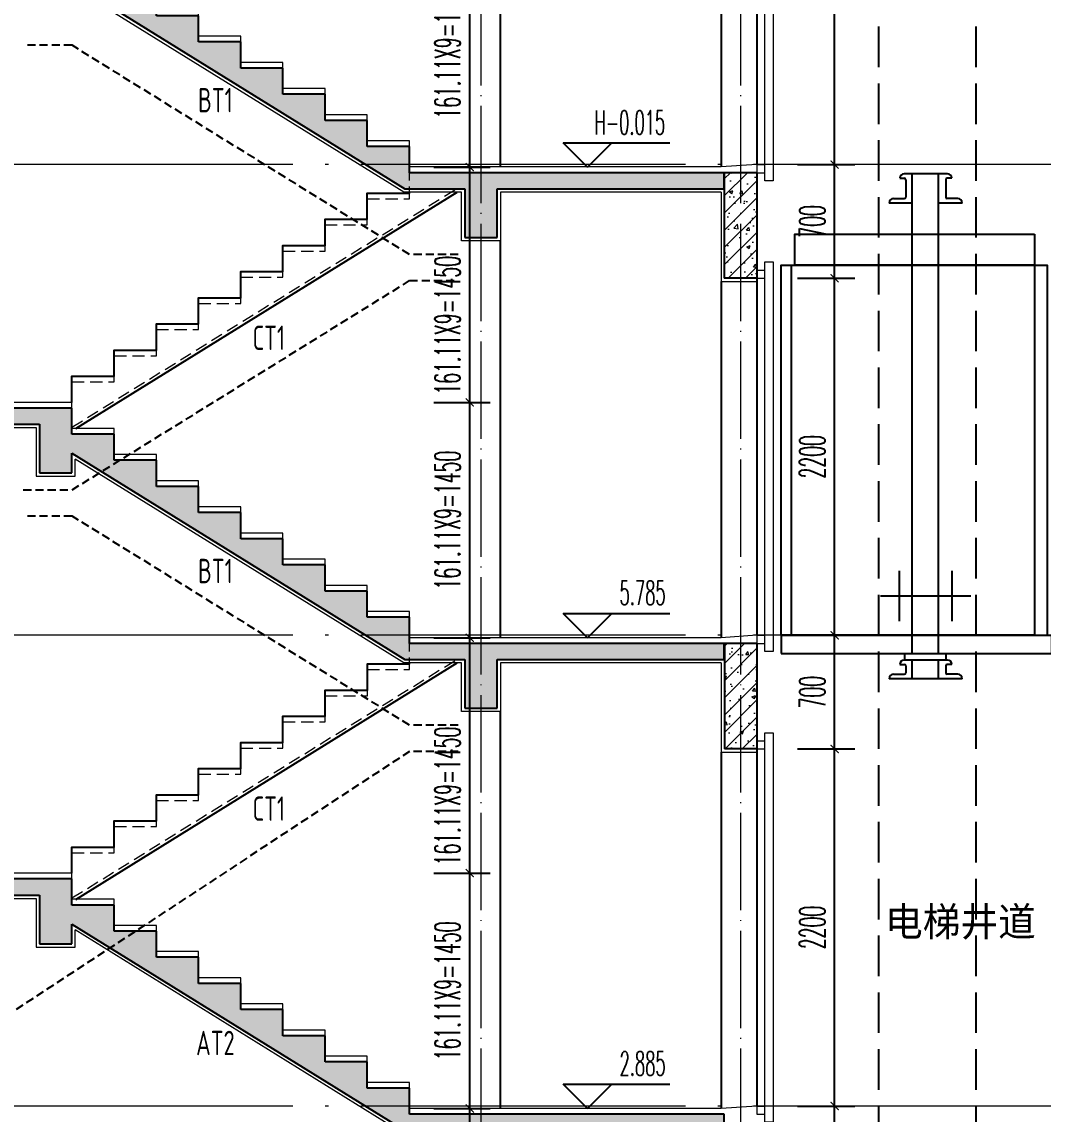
# Model space of a CAD drawing. Extents: x 826826 to 1642106, y -156213 to 399140.
# Drawn here: x 1563931 to 1570225, y 339556 to 346285 of the extents above; entities that cross this region are included whole.
import ezdxf
from ezdxf.enums import TextEntityAlignment as Align

# ---------------------------------------------------------------- set-up
doc = ezdxf.new("R2010")
doc.units = 0
doc.header["$LTSCALE"] = 1000
for name, pattern in [('DASH', [0.35, 0.25, -0.1]), ('DOTE', [2.42, 2, -0.2, 0.02, -0.2]), ('HIDDEN', [0.375, 0.25, -0.125])]:
    doc.linetypes.add(name, pattern=pattern)
doc.layers.get('0').update_dxf_attribs({"linetype": 'CONTINUOUS'})
doc.layers.get('DEFPOINTS').update_dxf_attribs({"linetype": 'CONTINUOUS'})
for name, color, linetype in [('DIM_ELEV', 3, 'CONTINUOUS'), ('PUB_DIM', 3, 'CONTINUOUS'), ('PUB_TEXT', 2, 'CONTINUOUS'), ('TEXT', 2, 'CONTINUOUS'), ('WALL', 5, 'CONTINUOUS'), ('审核', 1, 'CONTINUOUS'), ('尺寸标注', 3, 'CONTINUOUS'), ('看线', 251, 'CONTINUOUS'), ('设备', 253, 'CONTINUOUS')]:
    doc.layers.add(name, color=color, linetype=linetype)
for name, color, linetype, lineweight in [('DOTE', 251, 'DOTE', 9), ('PUB_HATCH', 8, 'CONTINUOUS', 9), ('STAIR', 2, 'CONTINUOUS', 18), ('WINDOW', 144, 'CONTINUOUS', 15), ('内粉刷', 37, 'CONTINUOUS', 9)]:
    doc.layers.add(name, color=color, linetype=linetype, lineweight=lineweight)
doc.styles.add('_TCH_DIM', font='SIMPLEX.shx', dxfattribs={"width": 0.7, "bigfont": 'GBCBIG.shx'})
doc.styles.add('_TCH_DIM_T3', font='SIMPLEX.shx', dxfattribs={"width": 0.494118, "bigfont": 'GBCBIG.shx'})
doc.styles.add('TSSD_REIN', font='tssdeng.shx', dxfattribs={"width": 0.7, "height": 300, "bigfont": 'tssdchn.shx'})
doc.dimstyles.new('_TCH_ARCH&&50', dxfattribs={"dimtxt": 157.5, "dimasz": 50, "dimexe": 125, "dimexo": 150, "dimgap": 58.75, "dimtad": 1, "dimdec": 0, "dimzin": 0, "dimdsep": 46, "dimtxsty": '_TCH_DIM_T3', "dimblk": 'ARCHTICK', "dimcen": 0.09, "dimclrt": 7, "dimazin": 0, "dimtfac": 1, "dimtdec": 0, "dimtix": 1, "dimtmove": 2, "dimatfit": 3, "dimldrblk": 'ARCHTICK', "dimfxl": 0, "dimtolj": 1, "dimtzin": 0, "dimarcsym": 0})
pattern_1 = [(45, (0, 0), (-53.0330086, 53.0330086), []), (50, (0, 0), (215.178055, -18.82564), [22.5, -247.5]), (355, (0, 0), (-41.6254, 225.65764), [18, -198]), (100.4514, (17.93, -1.57), (173.552815, 206.831863), [19.122057, -210.342634]), (46.1842, (0, 60), (320.172315, -49.655704), [33.75, -371.25]), (96.6356, (26.68, 55.86), (280.39881, 292.23536), [28.68309, -315.5139]), (351.1842, (0, 60), (280.39858, 292.23558), [27, -297]), (21, (30, 45), (179.072116, -120.785667), [22.5, -247.5]), (326, (30, 45), (72.9946, 217.545014), [18, -198]), (71.4514, (44.92, 34.93), (252.06679, 96.75915), [19.122057, -210.342634]), (37.5, (0, 0), (3.6479566, 99.868156), [0, -195.6, 0, -201, 0, -198.75]), (7.5, (0, 0), (78.920861, 118.323514), [0, -114.6, 0, -191.1, 0, -75.75]), (327.5, (-66.9, 0), (160.146731, -6.7664615), [0, -75, 0, -234, 0, -310.5]), (317.5, (-96.9, 0), (174.95585, 30.031495), [0, -97.5, 0, -155.4, 0, -220.5])]

# ---------------------------------------------------------------- blocks, each defined once
blk = doc.blocks.new('FGSDFSFSEFESFES')
at = {"layer": 'WINDOW', "ltscale": 0.8}
for p, q in [((175258.6, -121034), (175208.6, -121034)), ((175258.6, -121084), (175208.6, -121084)), ((175258.6, -123284), (175208.6, -123284)), ((175258.6, -123334), (175208.6, -123334))]:
    blk.add_line(p, q, dxfattribs=at)
blk.add_lwpolyline([(175158.6, -123384), (175208.6, -123384), (175208.6, -120984), (175158.6, -120984), (175158.6, -123384)], dxfattribs=at)
blk = doc.blocks.new('A$C3EC504A2')
at = {"layer": '设备', "color": 206}
for p, q in [((143.4, 1764), (-143.4, 1764)), ((-91.6, 1764), (-91.6, -1418.3)), ((82.9, 1764), (82.9, -1418.3)), ((82.9, 1764), (82.9, 1570.1)), ((-172.5, 1734.9), (-143, 1734.9)), ((-133, 1724.9), (-133, 1609.2)), ((132.9, 1724.9), (132.9, 1609.2)), ((172.5, 1734.9), (142.9, 1734.9)), ((-213.1, 1599.2), (-143, 1599.2)), ((213.1, 1599.2), (142.9, 1599.2)), ((-91.6, 1570.1), (-242.2, 1570.1)), ((242.2, 1570.1), (82.9, 1570.1)), ((-952.1, 1158.1), (-868.8, 1158.1)), ((-175, -1204.9), (-175, -869.8)), ((175, -1204.9), (175, -869.8)), ((300, -1037.9), (-300, -1037.9)), ((-959.6, -1298), (834.8, -1298)), ((-959.6, -1298), (-959.6, -1418.3)), ((834.8, -1298), (834.8, -1418.3)), ((-959.6, -1418.3), (834.8, -1418.3)), ((-141.6, -1418.3), (-141.6, -1462)), ((132.9, -1418.3), (132.9, -1462)), ((-172.5, -1491.1), (-143, -1491.1)), ((143.4, -1462), (-143.4, -1462)), ((-133, -1501.1), (-133, -1546.6)), ((-91.6, -1462), (-91.6, -1585.7)), ((82.9, -1462), (82.9, -1585.7)), ((132.9, -1501.1), (132.9, -1546.6)), ((172.5, -1491.1), (142.9, -1491.1)), ((242.2, -1585.7), (-242.2, -1585.7)), ((-213.1, -1556.6), (-143, -1556.6)), ((213.1, -1556.6), (142.9, -1556.6))]:
    blk.add_line(p, q, dxfattribs=at)
for points in [[(722.6, 1363.4), (722.6, 1158.1), (-868.8, 1158.1), (-868.8, 1363.4)], [(722.6, 1158.1), (722.6, -1298), (-959.6, -1298), (-959.6, 1158.1)]]:
    blk.add_lwpolyline(points, close=True, dxfattribs=at)
for points in [[(-959.6, 1158.1), (-892.8, 1158.1), (-892.8, -1298)], [(722.6, 1158.1), (805.8, 1158.1), (805.8, -1298)]]:
    blk.add_lwpolyline(points, dxfattribs=at)
for centre, radius, start, end in [((-143.4, 1734.9), 29.1, 90.00001, 180.00001), ((143.4, 1734.9), 29.1, 0.00001, 90.00001), ((-143, 1724.9), 10, 0.00001, 90.00001), ((142.9, 1724.9), 10, 90.00001, 180.00001), ((-213.1, 1570.1), 29.1, 90.00001, 180.00001), ((-143, 1609.2), 10, 270.00001, 0.00001), ((142.9, 1609.2), 10, 180.00001, 270.00001), ((213.1, 1570.1), 29.1, 0.00001, 90.00001), ((-143.4, -1491.1), 29.1, 90.00001, 180.00001), ((-143, -1501.1), 10, 0.00001, 90.00001), ((142.9, -1501.1), 10, 90.00001, 180.00001), ((143.4, -1491.1), 29.1, 0.00001, 90.00001), ((-213.1, -1585.7), 29.1, 90.00001, 180.00001), ((-143, -1546.6), 10, 270.00001, 0.00001), ((142.9, -1546.6), 10, 180.00001, 270.00001), ((213.1, -1585.7), 29.1, 0.00001, 90.00001)]:
    blk.add_arc(centre, radius, start, end, dxfattribs=at)
blk = doc.blocks.new('BFGBFBCBVFB')
at = {"layer": 'PUB_HATCH'}
h = blk.add_hatch(dxfattribs=at)
h.set_pattern_fill('钢筋混凝土', color=256, scale=30, style=0)
h.set_pattern_definition(pattern_1)
h.paths.add_polyline_path([(894172.3, 26030), (894172.3, 25380), (894372.3, 25380), (894372.3, 26030)])
h = blk.add_hatch(dxfattribs=at)
h.set_pattern_fill('钢筋混凝土', color=256, scale=30, style=0)
h.set_pattern_definition(pattern_1)
h.paths.add_polyline_path([(888622.3, 24580), (888622.3, 24480), (889952.4, 24480), (889952.4, 24180), (890152.4, 24180), (890152.4, 24301.2), (892203.9, 23030), (892572.4, 23030), (892572.4, 22730), (892772.4, 22730), (892772.4, 23030), (894172.3, 23030), (894172.3, 23130), (892232.4, 23130), (892232.4, 23291.1), (891972.4, 23291.1), (891972.4, 23452.2), (891712.4, 23452.2), (891712.4, 23613.3), (891452.4, 23613.3), (891452.4, 23774.4), (891192.4, 23774.4), (891192.4, 23935.5), (890932.4, 23935.5), (890932.4, 24096.6), (890672.4, 24096.6), (890672.4, 24257.8), (890412.4, 24257.8), (890412.4, 24418.9), (890152.4, 24418.9), (890152.4, 24580)])
at = {"layer": 'STAIR', "linetype": 'HIDDEN', "ltscale": 0.3}
blk.add_line((890152.4, 24462.3), (892520.9, 25930), dxfattribs=at)
blk.add_lwpolyline([(890152.4, 24580), (890152.4, 24741.1), (890412.4, 24741.1), (890412.4, 24902.2), (890672.4, 24902.2), (890672.4, 25063.3), (890932.4, 25063.3), (890932.4, 25224.4), (891192.4, 25224.4), (891192.4, 25385.5), (891452.4, 25385.5), (891452.4, 25546.6), (891712.4, 25546.6), (891712.4, 25707.8), (891972.4, 25707.8), (891972.4, 25868.9), (892232.4, 25868.9), (892232.4, 26030)], dxfattribs=at)
at = {"layer": 'WALL'}
for p, q in [((894172.3, 26030), (894172.3, 25380)), ((894372.3, 26030), (894172.3, 26030)), ((894372.3, 26030), (894372.3, 25380)), ((894372.3, 25380), (894172.3, 25380)), ((890152.4, 24580), (888622.3, 24580)), ((890152.4, 24418.9), (890152.4, 24580)), ((888722.3, 24480), (889952.4, 24480)), ((889952.4, 24480), (889952.4, 24180)), ((890412.4, 24418.9), (890152.4, 24418.9)), ((890412.4, 24257.8), (890412.4, 24418.9)), ((890152.4, 24180), (890152.4, 24301.2)), ((890152.4, 24301.2), (892203.9, 23030)), ((890672.4, 24257.8), (890412.4, 24257.8)), ((890672.4, 24096.6), (890672.4, 24257.8)), ((889952.4, 24180), (890152.4, 24180)), ((890932.4, 24096.6), (890672.4, 24096.6)), ((890932.4, 23935.5), (890932.4, 24096.6)), ((891192.4, 23935.5), (890932.4, 23935.5)), ((891192.4, 23774.4), (891192.4, 23935.5)), ((891452.4, 23774.4), (891192.4, 23774.4)), ((891452.4, 23613.3), (891452.4, 23774.4)), ((891712.4, 23613.3), (891452.4, 23613.3)), ((891712.4, 23452.2), (891712.4, 23613.3)), ((891972.4, 23452.2), (891712.4, 23452.2)), ((891972.4, 23291.1), (891972.4, 23452.2)), ((892232.4, 23291.1), (891972.4, 23291.1)), ((892232.4, 23130), (892232.4, 23291.1)), ((894172.3, 23130), (892232.4, 23130)), ((894172.3, 23030), (894172.3, 23130)), ((892203.9, 23030), (892572.4, 23030)), ((892572.4, 23030), (892572.4, 22730)), ((892772.4, 22730), (892772.4, 23030)), ((892772.4, 23030), (894172.3, 23030)), ((892572.4, 22730), (892772.4, 22730))]:
    blk.add_line(p, q, dxfattribs=at)
at = {"layer": '内粉刷'}
for p, q in [((890152.4, 24615), (888742.3, 24615)), ((888742.3, 24460), (889932.4, 24460)), ((889932.4, 24460), (889932.4, 24160)), ((890172.4, 24160), (890172.4, 24265.3)), ((889932.4, 24160), (890172.4, 24160)), ((894152.4, 23165), (892232.4, 23165))]:
    blk.add_line(p, q, dxfattribs=at)
for points in [[(894372.4, 26080), (894152.4, 26065)], [(894372.4, 26080), (894372.4, 26030)], [(894152.4, 25910), (894152.4, 25360), (894372.4, 25360)], [(892232.4, 23165), (892232.4, 23326.1), (891972.4, 23326.1), (891972.4, 23487.2), (891712.4, 23487.2), (891712.4, 23648.3), (891452.4, 23648.3), (891452.4, 23809.4), (891192.4, 23809.4), (891192.4, 23970.5), (890932.4, 23970.5), (890932.4, 24131.6), (890672.4, 24131.6), (890672.4, 24292.8), (890412.4, 24292.8), (890412.4, 24453.9), (890152.4, 24453.9), (890152.4, 24615)], [(894152.4, 23010), (892792.4, 23010), (892792.4, 22710), (892552.4, 22710), (892552.4, 23010), (892198.2, 23010), (890172.4, 24265.3)]]:
    blk.add_lwpolyline(points, dxfattribs=at)
at = {"layer": '看线', "color": 32}
blk.add_line((890176.7, 24453.9), (892526.6, 25910), dxfattribs=at)
at = {"layer": '看线'}
for p, q in [((892792.4, 23165), (892792.4, 25610)), ((894372.3, 25380), (894372.3, 23180)), ((894152.4, 25360), (894152.4, 23165))]:
    blk.add_line(p, q, dxfattribs=at)
at = {"layer": '看线', "color": 32}
blk.add_lwpolyline([(890152.4, 24615), (890152.4, 24776.1), (890412.4, 24776.1), (890412.4, 24937.2), (890672.4, 24937.2), (890672.4, 25098.3), (890932.4, 25098.3), (890932.4, 25259.4), (891192.4, 25259.4), (891192.4, 25420.5), (891452.4, 25420.5), (891452.4, 25581.6), (891712.4, 25581.6), (891712.4, 25742.8), (891972.4, 25742.8), (891972.4, 25903.9), (892232.4, 25903.9), (892232.4, 25910)], dxfattribs=at)
at = {"xscale": -1}
blk.add_blockref('FGSDFSFSEFESFES', (1069630.9, 146464), dxfattribs=at)
blk = doc.blocks.new('A$C0DDB073D')
at = {"layer": 'PUB_HATCH'}
h = blk.add_hatch(dxfattribs=at)
h.set_pattern_fill('钢筋混凝土', color=256, scale=30, style=0)
h.set_pattern_definition(pattern_1)
h.paths.add_polyline_path([(199.9, 0), (199.9, -100), (1430, -100), (1430, -400), (1630, -400), (1630, -278.8), (3681.5, -1550), (4050, -1550), (4050, -1850), (4250, -1850), (4250, -1550), (5649.9, -1550), (5649.9, -1450), (3710, -1450), (3710, -1288.9), (3450, -1288.9), (3450, -1127.8), (3190, -1127.8), (3190, -966.7), (2930, -966.7), (2930, -805.6), (2670, -805.6), (2670, -644.5), (2410, -644.5), (2410, -483.3), (2150, -483.3), (2150, -322.2), (1890, -322.2), (1890, -161.1), (1630, -161.1), (1630, 0)])
at = {"layer": 'WALL'}
for p, q in [((199.9, 0), (199.9, -100)), ((1630, 0), (199.9, 0)), ((1630, -161.1), (1630, 0)), ((199.9, -100), (1430, -100)), ((1430, -100), (1430, -400)), ((1890, -161.1), (1630, -161.1)), ((1890, -322.2), (1890, -161.1)), ((1630, -400), (1630, -278.8)), ((1630, -278.8), (3681.5, -1550)), ((2150, -322.2), (1890, -322.2)), ((2150, -483.3), (2150, -322.2)), ((1430, -400), (1630, -400)), ((2410, -483.3), (2150, -483.3)), ((2410, -644.5), (2410, -483.3)), ((2670, -644.5), (2410, -644.5)), ((2670, -805.6), (2670, -644.5)), ((2930, -805.6), (2670, -805.6)), ((2930, -966.7), (2930, -805.6)), ((3190, -966.7), (2930, -966.7)), ((3190, -1127.8), (3190, -966.7)), ((3450, -1127.8), (3190, -1127.8)), ((3450, -1288.9), (3450, -1127.8)), ((3710, -1288.9), (3450, -1288.9)), ((3710, -1450), (3710, -1288.9)), ((5649.9, -1450), (3710, -1450)), ((5649.9, -1550), (5649.9, -1450)), ((3681.5, -1550), (4050, -1550)), ((4050, -1550), (4050, -1850)), ((4250, -1850), (4250, -1550)), ((4250, -1550), (5649.9, -1550)), ((4050, -1850), (4250, -1850))]:
    blk.add_line(p, q, dxfattribs=at)
at = {"layer": '内粉刷'}
for p, q in [((1630, 35), (219.9, 35)), ((219.9, -120), (1410, -120)), ((1410, -120), (1410, -420)), ((1650, -420), (1650, -314.7)), ((1410, -420), (1650, -420)), ((5630, -1415), (3710, -1415))]:
    blk.add_line(p, q, dxfattribs=at)
for points in [[(3710, -1415), (3710, -1253.9), (3450, -1253.9), (3450, -1092.8), (3190, -1092.8), (3190, -931.7), (2930, -931.7), (2930, -770.6), (2670, -770.6), (2670, -609.5), (2410, -609.5), (2410, -448.3), (2150, -448.3), (2150, -287.2), (1890, -287.2), (1890, -126.1), (1630, -126.1), (1630, 35)], [(5630, -1570), (4270, -1570), (4270, -1870), (4030, -1870), (4030, -1570), (3675.8, -1570), (1650, -314.7)]]:
    blk.add_lwpolyline(points, dxfattribs=at)
at = {"layer": '看线'}
blk.add_line((4270, -1415), (4270, 1030), dxfattribs=at)
blk = doc.blocks.new('_ArchTick')
at = {"color": 0, "linetype": 'ByBlock', "const_width": 0.15}
blk.add_lwpolyline([(-0.5, -0.5), (0.5, 0.5)], dxfattribs=at)
blk = doc.blocks.new('*D2242')
at = {"layer": 'DEFPOINTS', "color": 0}
for p in [(1566319.9, 346840.8), (1566691.1, 346840.8), (1566319.9, 345390.8)]:
    blk.add_point(p, dxfattribs=at)
at = {"layer": '尺寸标注', "color": 0, "lineweight": -2}
for p, q in [((1566469.9, 346840.8), (1566816.1, 346840.8)), ((1566691.1, 345390.8), (1566691.1, 346840.8)), ((1566469.9, 345390.8), (1566816.1, 345390.8))]:
    blk.add_line(p, q, dxfattribs=at)
at = {"layer": '尺寸标注', "color": 0, "lineweight": -2, "xscale": 50, "yscale": 50, "zscale": 50}
for p, rotation in [((1566691.1, 346840.8), 90), ((1566691.1, 345390.8), 270)]:
    blk.add_blockref('_ArchTick', p, dxfattribs=dict(at, rotation=rotation))
at = {"layer": '尺寸标注', "color": 7, "insert": (1566553.6, 346115.8), "char_height": 157.5, "attachment_point": 5, "rotation": 90, "style": '_TCH_DIM_T3'}
blk.add_mtext('\\A1;161.11X9=1450', dxfattribs=at)
blk = doc.blocks.new('*D2243')
at = {"layer": 'DEFPOINTS', "color": 0}
for p in [(1566319.9, 345390.8), (1566691.1, 345390.8), (1566319.9, 343940.8)]:
    blk.add_point(p, dxfattribs=at)
at = {"layer": '尺寸标注', "color": 0, "lineweight": -2}
for p, q in [((1566469.9, 345390.8), (1566816.1, 345390.8)), ((1566691.1, 343940.8), (1566691.1, 345390.8)), ((1566469.9, 343940.8), (1566816.1, 343940.8))]:
    blk.add_line(p, q, dxfattribs=at)
at = {"layer": '尺寸标注', "color": 0, "lineweight": -2, "xscale": 50, "yscale": 50, "zscale": 50}
for p, rotation in [((1566691.1, 345390.8), 90), ((1566691.1, 343940.8), 270)]:
    blk.add_blockref('_ArchTick', p, dxfattribs=dict(at, rotation=rotation))
at = {"layer": '尺寸标注', "color": 7, "insert": (1566553.6, 344415.8), "char_height": 157.5, "attachment_point": 5, "rotation": 90, "style": '_TCH_DIM_T3'}
blk.add_mtext('\\A1;161.11X9=1450', dxfattribs=at)
blk = doc.blocks.new('*D2244')
at = {"layer": 'DEFPOINTS', "color": 0}
for p in [(1566319.9, 343940.8), (1566691.1, 343940.8), (1566319.9, 342490.8)]:
    blk.add_point(p, dxfattribs=at)
at = {"layer": '尺寸标注', "color": 0, "lineweight": -2}
for p, q in [((1566469.9, 343940.8), (1566816.1, 343940.8)), ((1566691.1, 342490.8), (1566691.1, 343940.8)), ((1566469.9, 342490.8), (1566816.1, 342490.8))]:
    blk.add_line(p, q, dxfattribs=at)
at = {"layer": '尺寸标注', "color": 0, "lineweight": -2, "xscale": 50, "yscale": 50, "zscale": 50}
for p, rotation in [((1566691.1, 343940.8), 90), ((1566691.1, 342490.8), 270)]:
    blk.add_blockref('_ArchTick', p, dxfattribs=dict(at, rotation=rotation))
at = {"layer": '尺寸标注', "color": 7, "insert": (1566553.6, 343215.8), "char_height": 157.5, "attachment_point": 5, "rotation": 90, "style": '_TCH_DIM_T3'}
blk.add_mtext('\\A1;161.11X9=1450', dxfattribs=at)
blk = doc.blocks.new('*D2245')
at = {"layer": 'DEFPOINTS', "color": 0}
for p in [(1566319.9, 342490.8), (1566691.1, 342490.8), (1566319.9, 341040.8)]:
    blk.add_point(p, dxfattribs=at)
at = {"layer": '尺寸标注', "color": 0, "lineweight": -2}
for p, q in [((1566469.9, 342490.8), (1566816.1, 342490.8)), ((1566691.1, 341040.8), (1566691.1, 342490.8)), ((1566469.9, 341040.8), (1566816.1, 341040.8))]:
    blk.add_line(p, q, dxfattribs=at)
at = {"layer": '尺寸标注', "color": 0, "lineweight": -2, "xscale": 50, "yscale": 50, "zscale": 50}
for p, rotation in [((1566691.1, 342490.8), 90), ((1566691.1, 341040.8), 270)]:
    blk.add_blockref('_ArchTick', p, dxfattribs=dict(at, rotation=rotation))
at = {"layer": '尺寸标注', "color": 7, "insert": (1566553.6, 341515.8), "char_height": 157.5, "attachment_point": 5, "rotation": 90, "style": '_TCH_DIM_T3'}
blk.add_mtext('\\A1;161.11X9=1450', dxfattribs=at)
blk = doc.blocks.new('*D2246')
at = {"layer": 'DEFPOINTS', "color": 0}
for p in [(1566319.9, 341040.8), (1566691.1, 341040.8), (1566319.9, 339590.8)]:
    blk.add_point(p, dxfattribs=at)
at = {"layer": '尺寸标注', "color": 0, "lineweight": -2}
for p, q in [((1566469.9, 341040.8), (1566816.1, 341040.8)), ((1566691.1, 339590.8), (1566691.1, 341040.8)), ((1566469.9, 339590.8), (1566816.1, 339590.8))]:
    blk.add_line(p, q, dxfattribs=at)
at = {"layer": '尺寸标注', "color": 0, "lineweight": -2, "xscale": 50, "yscale": 50, "zscale": 50}
for p, rotation in [((1566691.1, 341040.8), 90), ((1566691.1, 339590.8), 270)]:
    blk.add_blockref('_ArchTick', p, dxfattribs=dict(at, rotation=rotation))
at = {"layer": '尺寸标注', "color": 7, "insert": (1566553.6, 340315.8), "char_height": 157.5, "attachment_point": 5, "rotation": 90, "style": '_TCH_DIM_T3'}
blk.add_mtext('\\A1;161.11X9=1450', dxfattribs=at)
blk = doc.blocks.new('*D2247')
at = {"layer": 'DEFPOINTS', "color": 0}
for p in [(1566319.9, 339590.8), (1566691.1, 339590.8), (1566319.9, 336690.8)]:
    blk.add_point(p, dxfattribs=at)
at = {"layer": '尺寸标注', "color": 0, "lineweight": -2}
for p, q in [((1566469.9, 339590.8), (1566816.1, 339590.8)), ((1566691.1, 336690.8), (1566691.1, 339590.8)), ((1566469.9, 336690.8), (1566816.1, 336690.8))]:
    blk.add_line(p, q, dxfattribs=at)
at = {"layer": '尺寸标注', "color": 0, "lineweight": -2, "xscale": 50, "yscale": 50, "zscale": 50}
for p, rotation in [((1566691.1, 339590.8), 90), ((1566691.1, 336690.8), 270)]:
    blk.add_blockref('_ArchTick', p, dxfattribs=dict(at, rotation=rotation))
at = {"layer": '尺寸标注', "color": 7, "insert": (1566553.6, 338140.8), "char_height": 157.5, "attachment_point": 5, "rotation": 90, "style": '_TCH_DIM_T3'}
blk.add_mtext('\\A1;170.59X17=2900', dxfattribs=at)
blk = doc.blocks.new('*D2259')
at = {"layer": 'DEFPOINTS', "color": 0}
for p in [(1568559.9, 339605.9), (1568939.5, 339605.9), (1568559.9, 338905.8)]:
    blk.add_point(p, dxfattribs=at)
at = {"layer": 'PUB_DIM', "color": 0, "lineweight": -2}
for p, q in [((1568709.9, 339605.9), (1569064.5, 339605.9)), ((1568939.5, 338905.8), (1568939.5, 339605.9)), ((1568709.9, 338905.8), (1569064.5, 338905.8))]:
    blk.add_line(p, q, dxfattribs=at)
at = {"layer": 'PUB_DIM', "color": 0, "lineweight": -2, "xscale": 50, "yscale": 50, "zscale": 50}
for p, rotation in [((1568939.5, 339605.9), 90), ((1568939.5, 338905.8), 270)]:
    blk.add_blockref('_ArchTick', p, dxfattribs=dict(at, rotation=rotation))
at = {"layer": 'PUB_DIM', "color": 7, "insert": (1568802, 339255.8), "char_height": 157.5, "attachment_point": 5, "rotation": 90, "style": '_TCH_DIM_T3'}
blk.add_mtext('\\A1;700', dxfattribs=at)
blk = doc.blocks.new('*D2260')
at = {"layer": 'DEFPOINTS', "color": 0}
for p in [(1568559.9, 341805.8), (1568939.5, 341805.8), (1568559.9, 339605.9)]:
    blk.add_point(p, dxfattribs=at)
at = {"layer": 'PUB_DIM', "color": 0, "lineweight": -2}
for p, q in [((1568709.9, 341805.8), (1569064.5, 341805.8)), ((1568939.5, 339605.9), (1568939.5, 341805.8)), ((1568709.9, 339605.9), (1569064.5, 339605.9))]:
    blk.add_line(p, q, dxfattribs=at)
at = {"layer": 'PUB_DIM', "color": 0, "lineweight": -2, "xscale": 50, "yscale": 50, "zscale": 50}
for p, rotation in [((1568939.5, 341805.8), 90), ((1568939.5, 339605.9), 270)]:
    blk.add_blockref('_ArchTick', p, dxfattribs=dict(at, rotation=rotation))
at = {"layer": 'PUB_DIM', "color": 7, "insert": (1568802, 340705.9), "char_height": 157.5, "attachment_point": 5, "rotation": 90, "style": '_TCH_DIM_T3'}
blk.add_mtext('\\A1;2200', dxfattribs=at)
blk = doc.blocks.new('*D2261')
at = {"layer": 'DEFPOINTS', "color": 0}
for p in [(1568559.9, 342505.8), (1568939.5, 342505.8), (1568559.9, 341805.8)]:
    blk.add_point(p, dxfattribs=at)
at = {"layer": 'PUB_DIM', "color": 0, "lineweight": -2}
for p, q in [((1568709.9, 342505.8), (1569064.5, 342505.8)), ((1568939.5, 341805.8), (1568939.5, 342505.8)), ((1568709.9, 341805.8), (1569064.5, 341805.8))]:
    blk.add_line(p, q, dxfattribs=at)
at = {"layer": 'PUB_DIM', "color": 0, "lineweight": -2, "xscale": 50, "yscale": 50, "zscale": 50}
for p, rotation in [((1568939.5, 342505.8), 90), ((1568939.5, 341805.8), 270)]:
    blk.add_blockref('_ArchTick', p, dxfattribs=dict(at, rotation=rotation))
at = {"layer": 'PUB_DIM', "color": 7, "insert": (1568802, 342155.8), "char_height": 157.5, "attachment_point": 5, "rotation": 90, "style": '_TCH_DIM_T3'}
blk.add_mtext('\\A1;700', dxfattribs=at)
blk = doc.blocks.new('*D2262')
at = {"layer": 'DEFPOINTS', "color": 0}
for p in [(1568559.9, 344705.9), (1568939.5, 344705.9), (1568559.9, 342505.8)]:
    blk.add_point(p, dxfattribs=at)
at = {"layer": 'PUB_DIM', "color": 0, "lineweight": -2}
for p, q in [((1568709.9, 344705.9), (1569064.5, 344705.9)), ((1568939.5, 342505.8), (1568939.5, 344705.9)), ((1568709.9, 342505.8), (1569064.5, 342505.8))]:
    blk.add_line(p, q, dxfattribs=at)
at = {"layer": 'PUB_DIM', "color": 0, "lineweight": -2, "xscale": 50, "yscale": 50, "zscale": 50}
for p, rotation in [((1568939.5, 344705.9), 90), ((1568939.5, 342505.8), 270)]:
    blk.add_blockref('_ArchTick', p, dxfattribs=dict(at, rotation=rotation))
at = {"layer": 'PUB_DIM', "color": 7, "insert": (1568802, 343605.8), "char_height": 157.5, "attachment_point": 5, "rotation": 90, "style": '_TCH_DIM_T3'}
blk.add_mtext('\\A1;2200', dxfattribs=at)
blk = doc.blocks.new('*D2263')
at = {"layer": 'DEFPOINTS', "color": 0}
for p in [(1568559.9, 345405.8), (1568939.5, 345405.8), (1568559.9, 344705.9)]:
    blk.add_point(p, dxfattribs=at)
at = {"layer": 'PUB_DIM', "color": 0, "lineweight": -2}
for p, q in [((1568709.9, 345405.8), (1569064.5, 345405.8)), ((1568939.5, 344705.9), (1568939.5, 345405.8)), ((1568709.9, 344705.9), (1569064.5, 344705.9))]:
    blk.add_line(p, q, dxfattribs=at)
at = {"layer": 'PUB_DIM', "color": 0, "lineweight": -2, "xscale": 50, "yscale": 50, "zscale": 50}
for p, rotation in [((1568939.5, 345405.8), 90), ((1568939.5, 344705.9), 270)]:
    blk.add_blockref('_ArchTick', p, dxfattribs=dict(at, rotation=rotation))
at = {"layer": 'PUB_DIM', "color": 7, "insert": (1568802, 345055.8), "char_height": 157.5, "attachment_point": 5, "rotation": 90, "style": '_TCH_DIM_T3'}
blk.add_mtext('\\A1;700', dxfattribs=at)
blk = doc.blocks.new('*D2264')
at = {"layer": 'DEFPOINTS', "color": 0}
for p in [(1568559.9, 347605.9), (1568939.5, 347605.9), (1568559.9, 345405.8)]:
    blk.add_point(p, dxfattribs=at)
at = {"layer": 'PUB_DIM', "color": 0, "lineweight": -2}
for p, q in [((1568709.9, 347605.9), (1569064.5, 347605.9)), ((1568939.5, 345405.8), (1568939.5, 347605.9)), ((1568709.9, 345405.8), (1569064.5, 345405.8))]:
    blk.add_line(p, q, dxfattribs=at)
at = {"layer": 'PUB_DIM', "color": 0, "lineweight": -2, "xscale": 50, "yscale": 50, "zscale": 50}
for p, rotation in [((1568939.5, 347605.9), 90), ((1568939.5, 345405.8), 270)]:
    blk.add_blockref('_ArchTick', p, dxfattribs=dict(at, rotation=rotation))
at = {"layer": 'PUB_DIM', "color": 7, "insert": (1568802, 346505.8), "char_height": 157.5, "attachment_point": 5, "rotation": 90, "style": '_TCH_DIM_T3'}
blk.add_mtext('\\A1;2200', dxfattribs=at)

msp = doc.modelspace()

# ---------------------------------------------------------------- hatches: boundary and pattern name
at = {"layer": 'PUB_HATCH'}
h = msp.add_hatch(dxfattribs=at)
h.set_pattern_fill('钢筋混凝土', color=256, scale=30, style=0)
h.set_pattern_definition([(45, (604796.58, 429134.24), (-53.0330086, 53.0330086), []), (50, (604796.58, 429134.24), (215.178055, -18.82564), [22.5, -247.5]), (355, (604796.58, 429134.24), (-41.6254, 225.65764), [18, -198]), (100.4514, (604814.52, 429132.67), (173.552815, 206.831863), [19.122057, -210.342634]), (46.1842, (604796.58, 429194.24), (320.172315, -49.655704), [33.75, -371.25]), (96.6356, (604823.26, 429190.1), (280.39881, 292.23536), [28.68309, -315.5139]), (351.1842, (604796.6, 429194.24), (280.39858, 292.23558), [27, -297]), (21, (604826.58, 429179.24), (179.072116, -120.785667), [22.5, -247.5]), (326, (604826.58, 429179.24), (72.9946, 217.545014), [18, -198]), (71.4514, (604841.5, 429169.18), (252.06679, 96.75915), [19.122057, -210.342634]), (37.5, (604796.58, 429134.24), (3.6479566, 99.868156), [0, -195.6, 0, -201, 0, -198.75]), (7.5, (604796.58, 429134.24), (78.920861, 118.323514), [0, -114.6, 0, -191.1, 0, -75.75]), (327.5, (604729.68, 429134.24), (160.146731, -6.7664615), [0, -75, 0, -234, 0, -310.5]), (317.5, (604699.68, 429134.24), (174.95585, 30.031495), [0, -97.5, 0, -155.4, 0, -220.5])])
h.paths.add_polyline_path([(1568259.94, 342455.84), (1568259.94, 341805.84), (1568459.94, 341805.84), (1568459.94, 342455.84)])

# ---------------------------------------------------------------- linework, layer by layer
at = {"layer": 'DIM_ELEV', "color": 6}
for p, q in [((1567417.53, 345390.84), (1567267.53, 345540.84)), ((1567267.53, 345540.84), (1567923.53, 345540.84)), ((1567417.53, 345390.84), (1567567.53, 345540.84)), ((1567417.53, 342490.84), (1567267.53, 342640.84)), ((1567267.53, 342640.84), (1567923.53, 342640.84)), ((1567417.53, 342490.84), (1567567.53, 342640.84)), ((1567417.53, 339590.82), (1567267.53, 339740.82)), ((1567267.53, 339740.82), (1567923.53, 339740.82)), ((1567417.53, 339590.82), (1567567.53, 339740.82))]:
    msp.add_line(p, q, dxfattribs=at)
at = {"layer": 'DOTE', "linetype": 'DOTE', "ltscale": 0.3}
for p, q in [((1566759.89, 355205.83), (1566759.91, 330628.83)), ((1568359.89, 355205.83), (1568359.91, 330628.83))]:
    msp.add_line(p, q, dxfattribs=at)
at = {"layer": 'DOTE', "linetype": 'DOTE'}
for p, q in [((1572859.96, 345405.83), (1557382.9, 345405.83)), ((1572859.96, 345405.83), (1557382.9, 345405.83)), ((1572859.96, 342505.83), (1557382.9, 342505.83)), ((1572859.96, 339605.83), (1557382.9, 339605.83))]:
    msp.add_line(p, q, dxfattribs=at)
at = {"layer": 'STAIR', "linetype": 'HIDDEN', "ltscale": 0.3}
msp.add_line((1564239.91, 340887.74), (1566608.38, 342355.38), dxfattribs=at)
msp.add_lwpolyline([(1564239.91, 341005.38), (1564239.91, 341166.49), (1564499.91, 341166.49), (1564499.91, 341327.6), (1564759.91, 341327.6), (1564759.91, 341488.72), (1565019.91, 341488.72), (1565019.91, 341649.83), (1565279.91, 341649.83), (1565279.91, 341810.94), (1565539.91, 341810.94), (1565539.91, 341972.05), (1565799.91, 341972.05), (1565799.91, 342133.16), (1566059.91, 342133.16), (1566059.91, 342294.27), (1566319.91, 342294.27), (1566319.91, 342455.38)], dxfattribs=at)
at = {"layer": 'WALL'}
for p, q in [((1568259.94, 342455.84), (1568259.94, 341805.84)), ((1568459.94, 342455.84), (1568259.94, 342455.84)), ((1568459.94, 342455.84), (1568459.94, 341805.84)), ((1568459.94, 341805.84), (1568259.94, 341805.84))]:
    msp.add_line(p, q, dxfattribs=at)
at = {"layer": '内粉刷'}
for points in [[(1568459.94, 342505.84), (1568239.94, 342490.84)], [(1568459.94, 342505.84), (1568459.94, 342455.84)], [(1568239.94, 342335.84), (1568239.94, 341785.85), (1568459.93, 341785.82)], [(1568459.94, 339605.84), (1568239.94, 339590.84)], [(1568459.94, 339605.84), (1568459.94, 339555.84)]]:
    msp.add_lwpolyline(points, dxfattribs=at)
at = {"layer": '审核', "color": 58, "linetype": 'HIDDEN', "ltscale": 0.2}
for points in [[(1566619.96, 344851.95), (1566319.96, 344851.95), (1564239.96, 346140.84), (1563939.96, 346140.84)], [(1563939.96, 343401.95), (1564239.96, 343401.95), (1566320.04, 344690.84), (1566620.04, 344690.84)], [(1566619.96, 341951.95), (1566319.96, 341951.95), (1564239.96, 343240.84), (1563939.96, 343240.84)], [(1566619.96, 341790.84), (1566319.96, 341790.84), (1562159.96, 339061.42), (1561859.96, 339061.42)]]:
    msp.add_lwpolyline(points, dxfattribs=at)
at = {"layer": '看线', "color": 32}
msp.add_line((1564264.21, 340879.27), (1566614.08, 342335.38), dxfattribs=at)
at = {"layer": '看线'}
for p, q in [((1568459.94, 341805.82), (1568459.94, 339605.84)), ((1568239.94, 341785.84), (1568239.94, 339590.84))]:
    msp.add_line(p, q, dxfattribs=at)
at = {"layer": '看线', "color": 32}
msp.add_lwpolyline([(1564239.91, 341040.38), (1564239.91, 341201.49), (1564499.91, 341201.49), (1564499.91, 341362.6), (1564759.91, 341362.6), (1564759.91, 341523.72), (1565019.91, 341523.72), (1565019.91, 341684.83), (1565279.91, 341684.83), (1565279.91, 341845.94), (1565539.91, 341845.94), (1565539.91, 342007.05), (1565799.91, 342007.05), (1565799.91, 342168.16), (1566059.91, 342168.16), (1566059.91, 342329.27), (1566319.91, 342329.27), (1566319.91, 342335.38)], dxfattribs=at)
at = {"layer": '设备', "color": 206, "linetype": 'DASH'}
for p, q in [((1569209.88, 352555.83), (1569209.87, 335255.83)), ((1569810.19, 352555.83), (1569809.95, 335255.83))]:
    msp.add_line(p, q, dxfattribs=at)

# ---------------------------------------------------------------- block references
for name, p in [('BFGBFBCBVFB', (674087.5, 322226.04)), ('BFGBFBCBVFB', (674087.5, 319326.04)), ('A$C0DDB073D', (1562609.9, 341005.39))]:
    msp.add_blockref(name, p)
at = {"xscale": 0.9285492283842308, "yscale": 0.9285492283842308, "zscale": 0.9285492283842308}
msp.add_blockref('A$C3EC504A2', (1569500.99, 343711.08), dxfattribs=at)
at = {"xscale": -1}
msp.add_blockref('FGSDFSFSEFESFES', (1743718.5, 462889.86), dxfattribs=at)

# ---------------------------------------------------------------- texts
at = {"layer": 'DIM_ELEV', "color": 7, "style": '_TCH_DIM', "width": 0.494118}
msp.add_text('H-0.015', height=148.75, dxfattribs=at).set_placement((1567460.53, 345590.89))
at = {"layer": 'PUB_TEXT', "color": 6, "style": '_TCH_DIM', "width": 0.494118}
for s, p in [('5.785', (1567614.53, 342693.34)), ('2.885', (1567614.53, 339793.32))]:
    msp.add_text(s, height=148.75, dxfattribs=at).set_placement(p)
at = {"layer": 'PUB_TEXT'}
msp.add_text('电梯井道', height=178.723, dxfattribs=at).set_placement((1569250, 340652.41))
at = {"layer": 'TEXT', "color": 230, "style": 'TSSD_REIN', "width": 0.7}
for s, p in [('BT1', (1565123.54, 345727.68)), ('CT1', (1565452.75, 344263.61)), ('BT1', (1565123.54, 342827.05)), ('CT1', (1565452.75, 341362.98)), ('AT2', (1565123.43, 339919.48))]:
    msp.add_text(s, height=150, dxfattribs=at).set_placement(p, align=Align.CENTER)

# ---------------------------------------------------------------- dimensions: what is measured, and where the dimension line sits
at = {"layer": 'PUB_DIM'}
for p1, p2, picture, middle in [((1568559.94, 345405.83), (1568559.94, 347605.86), '*D2264', (1568801.98, 346505.84)), ((1568559.94, 344705.86), (1568559.94, 345405.83), '*D2263', (1568801.98, 345055.84)), ((1568559.94, 342505.83), (1568559.94, 344705.86), '*D2262', (1568801.98, 343605.84)), ((1568559.94, 341805.84), (1568559.94, 342505.83), '*D2261', (1568801.98, 342155.83)), ((1568559.94, 339605.87), (1568559.94, 341805.84), '*D2260', (1568801.98, 340705.86)), ((1568559.94, 338905.83), (1568559.94, 339605.87), '*D2259', (1568801.98, 339255.85))]:
    dim = msp.add_aligned_dim(p1=p1, p2=p2, distance=-379.54, dimstyle='_TCH_ARCH&&50', dxfattribs=at)
    dim.commit()
    dim.dimension.update_dxf_attribs({"geometry": picture, "text_midpoint": middle})
at = {"layer": '尺寸标注', "color": 106}
for p1, p2, text, picture, middle in [((1566319.91, 345390.85), (1566319.91, 346840.85), '161.11X9=1450', '*D2242', (1566553.56, 346115.85)), ((1566319.91, 342490.85), (1566319.91, 343940.85), '161.11X9=1450', '*D2244', (1566553.56, 343215.85)), ((1566319.91, 339590.83), (1566319.91, 341040.83), '161.11X9=1450', '*D2246', (1566553.56, 340315.83)), ((1566319.91, 336690.82), (1566319.91, 339590.83), '170.59X17=2900', '*D2247', (1566553.56, 338140.82))]:
    dim = msp.add_aligned_dim(p1=p1, p2=p2, distance=-371.15, text=text, dimstyle='_TCH_ARCH&&50', dxfattribs=at)
    dim.commit()
    dim.dimension.update_dxf_attribs({"geometry": picture, "text_midpoint": middle})
for base, p1, p2, picture, middle in [((1566691.06, 345390.85), (1566319.91, 343940.85), (1566319.91, 345390.85), '*D2243', (1566553.56, 344415.85)), ((1566691.06, 342490.85), (1566319.91, 341040.83), (1566319.91, 342490.85), '*D2245', (1566553.56, 341515.84))]:
    dim = msp.add_linear_dim(base=base, p1=p1, p2=p2, angle=90, text='161.11X9=1450', dimstyle='_TCH_ARCH&&50', dxfattribs=at)
    dim.commit()
    dim.dimension.update_dxf_attribs({"geometry": picture, "text_midpoint": middle, "dimtype": 161})

doc.saveas('drawing.dxf')
